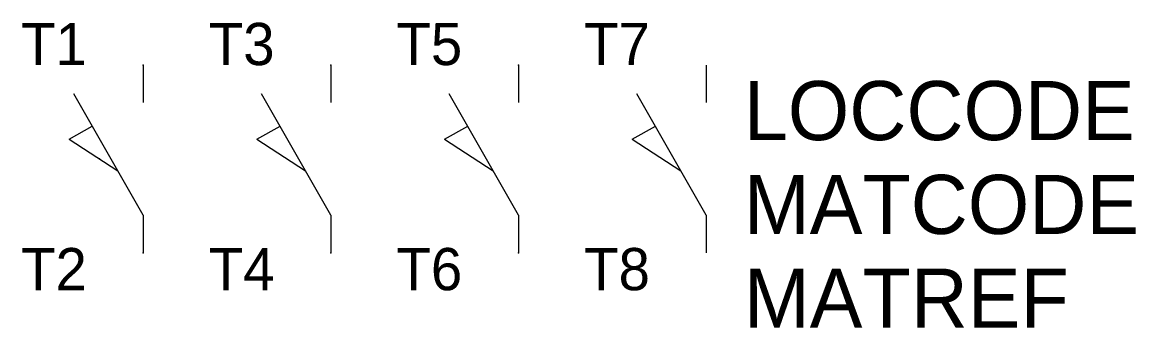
# Model space of a CAD drawing. Extents: x -6.4 to 52.9, y -9 to 7.3.
import ezdxf
from ezdxf.enums import TextEntityAlignment as Align

# ---------------------------------------------------------------- set-up
doc = ezdxf.new("R2010")
doc.units = 0
doc.layers.get('0').update_dxf_attribs({"linetype": 'CONTINUOUS'})
for name, color, linetype in [('A', 7, 'CONTINUOUS'), ('C', 6, 'CONTINUOUS'), ('T2', 1, 'CONTINUOUS')]:
    doc.layers.add(name, color=color, linetype=linetype)

msp = doc.modelspace()

# ---------------------------------------------------------------- linework, layer by layer
at = {"color": 0, "linetype": 'CONTINUOUS'}
for p, q in [((0, 5), (0, 3)), ((10, 5), (10, 3)), ((20, 5), (20, 3)), ((30, 5), (30, 3)), ((0, -3), (-3.696, 3.468)), ((10, -3), (6.304, 3.468)), ((20, -3), (16.304, 3.468)), ((30, -3), (26.304, 3.468)), ((-3.941, 1.043), (-2.712, 1.745)), ((6.059, 1.043), (7.288, 1.745)), ((16.059, 1.043), (17.288, 1.745)), ((26.059, 1.043), (27.288, 1.745)), ((-3.941, 1.043), (-1.353, -0.631)), ((6.059, 1.043), (8.647, -0.631)), ((16.059, 1.043), (18.647, -0.631)), ((26.059, 1.043), (28.647, -0.631)), ((0, -3), (0, -5)), ((10, -3), (10, -5)), ((20, -3), (20, -5)), ((30, -3), (30, -5))]:
    msp.add_line(p, q, dxfattribs=at)
at = {"layer": 'A', "color": 0, "linetype": 'CONTINUOUS'}
msp.add_point((-2.329, 0), dxfattribs=at)
at = {"layer": 'C', "color": 0, "linetype": 'CONTINUOUS'}
for p in [(0, 5), (0, -5)]:
    msp.add_point(p, dxfattribs=at)
at = {"layer": 'C', "color": 0}
for p in [(10, 5), (20, 5), (10, -5), (20, -5)]:
    msp.add_point(p, dxfattribs=at)

# ---------------------------------------------------------------- texts
at = {"color": 0, "linetype": 'CONTINUOUS'}
for tag, p in [('LOCCODE', (32, 1)), ('MATCODE', (32, -4)), ('MATREF', (32, -9))]:
    msp.add_attdef(tag, p, '', height=3.15, dxfattribs=at)
at = {"layer": 'T2', "color": 0, "linetype": 'CONTINUOUS'}
for tag, p in [('T1', (-3, 5)), ('T3', (7, 5)), ('T5', (17, 5)), ('T7', (27, 5)), ('T2', (-3, -7)), ('T6', (17, -7)), ('T8', (27, -7)), ('T4', (7, -7))]:
    msp.add_attdef(tag, text='', height=2.25, dxfattribs=at).set_placement(p, align=Align.RIGHT)

doc.saveas('drawing.dxf')
